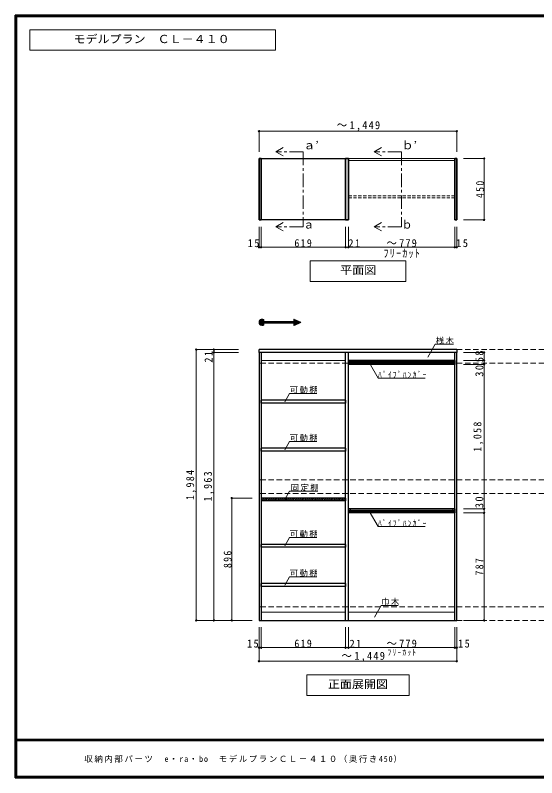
# Model space of a CAD drawing. Units: millimetres, scale not verified. Extents: x -3922 to 3878, y -2932 to 2722.
# Drawn here: x -3922 to -102, y -2864 to 2722 of the extents above; entities that cross this region are included whole.
import ezdxf
from ezdxf.enums import TextEntityAlignment as Align

# ---------------------------------------------------------------- set-up
doc = ezdxf.new("R2010")
doc.units = ezdxf.units.MM
doc.header["$LTSCALE"] = 20
doc.header["$PDMODE"] = 32
doc.header["$PDSIZE"] = 10
for name, pattern in [('CHAIN1', [8, 5, -1, 1, -1]), ('DASHED1', [1.8, 1.2, -0.6]), ('DASHED2', [3, 2, -1])]:
    doc.linetypes.add(name, pattern=pattern)
for name, color, linetype, lineweight in [('0-2', 2, 'Continuous', 35), ('0-3_固定棚', 3, 'Continuous', 25), ('0-4_可動棚', 3, 'Continuous', 25), ('0-6_パイプハンガー', 4, 'Continuous', 9), ('0-7_桟木・巾木', 2, 'Continuous', 35), ('0-A_文字', 7, 'Continuous', 18), ('0-B_寸法', 7, 'Continuous', 9), ('0-C_ハッチ', 4, 'Continuous', 9), ('F-1_枠', 6, 'Continuous', 40)]:
    doc.layers.add(name, color=color, linetype=linetype, lineweight=lineweight)
doc.layers.add('F-A_文字', color=7, linetype='Continuous')
doc.styles.add('ＭＳ ゴシック', font='')
doc.styles.get('ＭＳ ゴシック').set_extended_font_data('MS Gothic')

msp = doc.modelspace()

# ---------------------------------------------------------------- linework, layer by layer
at = {"layer": '0-2'}
for p, q in [((-2136.53, 1672.73), (-2121.53, 1672.73)), ((-2136.53, 1222.73), (-2136.53, 1672.73)), ((-1502.53, 1672.73), (-1481.53, 1672.73)), ((-1502.53, 1222.73), (-1502.53, 1672.73)), ((-1481.53, 1222.73), (-1481.53, 1672.73)), ((-702.53, 1672.73), (-687.53, 1672.73)), ((-702.53, 1222.73), (-702.53, 1672.73)), ((-687.53, 1222.73), (-687.53, 1672.73)), ((-1502.53, 1222.73), (-1481.53, 1222.73)), ((-702.53, 1222.73), (-687.53, 1222.73))]:
    msp.add_line(p, q, dxfattribs=at)
at = {"layer": '0-2', "color": 3, "lineweight": 25}
for p, q in [((-687.53, 272.73), (-2136.53, 272.73)), ((-2136.53, 251.73), (-2136.53, 272.73)), ((-687.53, 251.73), (-2136.53, 251.73)), ((-2136.53, 251.73), (-2136.53, -1711.27)), ((-2121.53, 251.73), (-2121.53, -1711.27)), ((-1502.53, -1711.27), (-1502.53, 251.73)), ((-1481.53, -1711.27), (-1481.53, 251.73)), ((-702.53, -1711.27), (-702.53, 251.73)), ((-687.53, 272.73), (-687.53, 251.73)), ((-687.53, -1711.27), (-687.53, 251.73)), ((-2136.53, -1711.27), (-687.53, -1711.27))]:
    msp.add_line(p, q, dxfattribs=at)
at = {"layer": '0-2'}
msp.add_lwpolyline([(-2136.53, 1222.73), (-2121.53, 1222.73), (-2121.53, 1672.73)], dxfattribs=at)
at = {"layer": '0-3_固定棚'}
for p, q in [((-2121.53, 1672.73), (-1502.53, 1672.73)), ((-1502.53, 1222.73), (-2121.53, 1222.73)), ((-2121.53, -815.27), (-2121.53, -836.27)), ((-1502.53, -815.27), (-2121.53, -815.27)), ((-1502.53, -836.27), (-2121.53, -836.27)), ((-1502.53, -815.27), (-1502.53, -836.27))]:
    msp.add_line(p, q, dxfattribs=at)
at = {"layer": '0-4_可動棚'}
for p, q in [((-2121.53, -119.27), (-2121.53, -98.27)), ((-1502.53, -98.27), (-2121.53, -98.27)), ((-1502.53, -98.27), (-1502.53, -119.27)), ((-1502.53, -119.27), (-2121.53, -119.27)), ((-2121.53, -471.27), (-2121.53, -450.27)), ((-1502.53, -450.27), (-2121.53, -450.27)), ((-1502.53, -471.27), (-2121.53, -471.27)), ((-1502.53, -450.27), (-1502.53, -471.27)), ((-2121.53, -1175.27), (-2121.53, -1154.27)), ((-1502.53, -1154.27), (-2121.53, -1154.27)), ((-1502.53, -1154.27), (-1502.53, -1175.27)), ((-1502.53, -1175.27), (-2121.53, -1175.27)), ((-2121.53, -1463.27), (-2121.53, -1442.27)), ((-1502.53, -1442.27), (-2121.53, -1442.27)), ((-1502.53, -1442.27), (-1502.53, -1463.27)), ((-1502.53, -1463.27), (-2121.53, -1463.27))]:
    msp.add_line(p, q, dxfattribs=at)
at = {"layer": '0-6_パイプハンガー', "linetype": 'DASHED1'}
for p, q in [((-1481.53, 1400.22), (-702.53, 1400.22)), ((-1481.53, 1385.24), (-702.53, 1385.24))]:
    msp.add_line(p, q, dxfattribs=at)
at = {"layer": '0-6_パイプハンガー', "color": 3, "lineweight": 25}
for p, q in [((-702.53, 193.73), (-1481.53, 193.73)), ((-1481.53, 193.73), (-1481.53, 163.73)), ((-702.53, 193.73), (-702.53, 163.73)), ((-702.53, 163.73), (-1481.53, 163.73)), ((-702.53, -894.27), (-1481.53, -894.27)), ((-1481.53, -894.27), (-1481.53, -924.27)), ((-702.53, -924.27), (-1481.53, -924.27)), ((-702.53, -894.27), (-702.53, -924.27))]:
    msp.add_line(p, q, dxfattribs=at)
at = {"layer": '0-6_パイプハンガー'}
for p, q in [((-1481.53, 184.73), (-702.53, 184.73)), ((-1481.53, 180.73), (-702.53, 180.73)), ((-1481.53, 176.73), (-702.53, 176.73)), ((-1481.53, 172.73), (-702.53, 172.73)), ((-1481.53, -903.27), (-702.53, -903.27)), ((-1481.53, -907.27), (-702.53, -907.27)), ((-1481.53, -911.27), (-702.53, -911.27)), ((-1481.53, -915.27), (-702.53, -915.27))]:
    msp.add_line(p, q, dxfattribs=at)
at = {"layer": '0-6_パイプハンガー', "color": 7, "lineweight": 18}
for p, q in [((-1466.53, 193.73), (-1466.53, 163.73)), ((-717.53, 193.73), (-717.53, 163.73)), ((-1466.53, -894.27), (-1466.53, -924.27)), ((-717.53, -894.27), (-717.53, -924.27))]:
    msp.add_line(p, q, dxfattribs=at)
at = {"layer": '0-7_桟木・巾木', "color": 7, "lineweight": 18}
for p, q in [((-1481.53, 1672.73), (-702.53, 1672.73)), ((-1481.53, 1657.73), (-702.53, 1657.73)), ((-1502.53, 191.73), (-2121.53, 191.73)), ((-702.53, 191.73), (-1481.53, 191.73)), ((-2121.53, -1651.27), (-1502.53, -1651.27)), ((-1481.53, -1651.27), (-702.53, -1651.27))]:
    msp.add_line(p, q, dxfattribs=at)
at = {"layer": '0-A_文字'}
for p, q in [((-2012.03, 1722.73), (-1960.07, 1752.73)), ((-1292.03, 1722.73), (-1240.07, 1752.73)), ((-2012.03, 1722.73), (-1960.07, 1692.73)), ((-1292.03, 1722.73), (-1240.07, 1692.73)), ((-2012.03, 1172.73), (-1960.07, 1202.73)), ((-1292.03, 1172.73), (-1240.07, 1202.73)), ((-2012.03, 1172.73), (-1960.07, 1142.73)), ((-1292.03, 1172.73), (-1240.07, 1142.73)), ((-1762.03, 922.73), (-1762.03, 772.73)), ((-1062.03, 922.73), (-1762.03, 922.73)), ((-1062.03, 922.73), (-1062.03, 772.73)), ((-1762.03, 772.73), (-1062.03, 772.73)), ((-2136.53, 472.25), (-2112.57, 496.2)), ((-2136.39, 475.22), (-2115.54, 496.06)), ((-2136.34, 469.61), (-2109.93, 496.02)), ((-2135.91, 467.21), (-2107.53, 495.58)), ((-2135.73, 478.71), (-2119.03, 495.4)), ((-2135.28, 465.01), (-2105.34, 494.96)), ((-2134.48, 462.98), (-2103.3, 494.16)), ((-2133.97, 483.29), (-2123.62, 493.65)), ((-2133.54, 461.09), (-2101.42, 493.22)), ((-2132.46, 459.34), (-2101.12, 490.69)), ((-2131.26, 457.72), (-2101.12, 487.86)), ((-2129.93, 456.22), (-2101.12, 485.03)), ((-2128.48, 454.84), (-2101.12, 482.21)), ((-2126.91, 453.58), (-2101.12, 479.38)), ((-2125.22, 452.44), (-2099.17, 478.49)), ((-2123.4, 451.44), (-2096.34, 478.49)), ((-2121.43, 450.57), (-2093.51, 478.49)), ((-2119.31, 449.87), (-2090.68, 478.49)), ((-2117.01, 449.34), (-2101.12, 465.23)), ((-2114.48, 449.04), (-2101.12, 462.41)), ((-2111.67, 449.02), (-2101.12, 459.58)), ((-2108.45, 449.41), (-2101.12, 456.75)), ((-2104.5, 450.54), (-2101.12, 453.92)), ((-2101.12, 466.7), (-2101.12, 452.15)), ((-2101.12, 466.7), (-1880.63, 466.7)), ((-2099.65, 466.7), (-2087.86, 478.49)), ((-2096.82, 466.7), (-2085.03, 478.49)), ((-2093.99, 466.7), (-2082.2, 478.49)), ((-2091.17, 466.7), (-2079.37, 478.49)), ((-2088.34, 466.7), (-2076.54, 478.49)), ((-2085.51, 466.7), (-2073.71, 478.49)), ((-2082.68, 466.7), (-2070.89, 478.49)), ((-2079.85, 466.7), (-2068.06, 478.49)), ((-2077.02, 466.7), (-2065.23, 478.49)), ((-2074.19, 466.7), (-2062.4, 478.49)), ((-2071.37, 466.7), (-2059.57, 478.49)), ((-2068.54, 466.7), (-2056.74, 478.49)), ((-2065.71, 466.7), (-2053.92, 478.49)), ((-2062.88, 466.7), (-2051.09, 478.49)), ((-2060.05, 466.7), (-2048.26, 478.49)), ((-2057.22, 466.7), (-2045.43, 478.49)), ((-2054.4, 466.7), (-2042.6, 478.49)), ((-2051.57, 466.7), (-2039.77, 478.49)), ((-2048.74, 466.7), (-2036.94, 478.49)), ((-2045.91, 466.7), (-2034.12, 478.49)), ((-2043.08, 466.7), (-2031.29, 478.49)), ((-2040.25, 466.7), (-2028.46, 478.49)), ((-2037.42, 466.7), (-2025.63, 478.49)), ((-2034.6, 466.7), (-2022.8, 478.49)), ((-2031.77, 466.7), (-2019.97, 478.49)), ((-2028.94, 466.7), (-2017.15, 478.49)), ((-2026.11, 466.7), (-2014.32, 478.49)), ((-2023.28, 466.7), (-2011.49, 478.49)), ((-2020.45, 466.7), (-2008.66, 478.49)), ((-2017.63, 466.7), (-2005.83, 478.49)), ((-2014.8, 466.7), (-2003, 478.49)), ((-2011.97, 466.7), (-2000.18, 478.49)), ((-2009.14, 466.7), (-1997.35, 478.49)), ((-2006.31, 466.7), (-1994.52, 478.49)), ((-2003.48, 466.7), (-1991.69, 478.49)), ((-2000.66, 466.7), (-1988.86, 478.49)), ((-1997.83, 466.7), (-1986.03, 478.49)), ((-1995, 466.7), (-1983.2, 478.49)), ((-1992.17, 466.7), (-1980.38, 478.49)), ((-1989.34, 466.7), (-1977.55, 478.49)), ((-1986.51, 466.7), (-1974.72, 478.49)), ((-1983.68, 466.7), (-1971.89, 478.49)), ((-1980.86, 466.7), (-1969.06, 478.49)), ((-1978.03, 466.7), (-1966.23, 478.49)), ((-1975.2, 466.7), (-1963.41, 478.49)), ((-1972.37, 466.7), (-1960.58, 478.49)), ((-1969.54, 466.7), (-1957.75, 478.49)), ((-1966.71, 466.7), (-1954.92, 478.49)), ((-1963.89, 466.7), (-1952.09, 478.49)), ((-1961.06, 466.7), (-1949.26, 478.49)), ((-1958.23, 466.7), (-1946.44, 478.49)), ((-1955.4, 466.7), (-1943.61, 478.49)), ((-1952.57, 466.7), (-1940.78, 478.49)), ((-1949.74, 466.7), (-1937.95, 478.49)), ((-1946.92, 466.7), (-1935.12, 478.49)), ((-1944.09, 466.7), (-1932.29, 478.49)), ((-1941.26, 466.7), (-1929.46, 478.49)), ((-1938.43, 466.7), (-1926.64, 478.49)), ((-1935.6, 466.7), (-1923.81, 478.49)), ((-1932.77, 466.7), (-1920.98, 478.49)), ((-1929.94, 466.7), (-1918.15, 478.49)), ((-1927.12, 466.7), (-1915.32, 478.49)), ((-1924.29, 466.7), (-1912.49, 478.49)), ((-1921.46, 466.7), (-1909.67, 478.49)), ((-1918.63, 466.7), (-1906.84, 478.49)), ((-1915.8, 466.7), (-1904.01, 478.49)), ((-1912.97, 466.7), (-1901.18, 478.49)), ((-1910.15, 466.7), (-1898.35, 478.49)), ((-1907.32, 466.7), (-1895.52, 478.49)), ((-1904.49, 466.7), (-1892.7, 478.49)), ((-1901.66, 466.7), (-1889.87, 478.49)), ((-1898.83, 466.7), (-1887.04, 478.49)), ((-1896, 466.7), (-1884.21, 478.49)), ((-1893.18, 466.7), (-1881.38, 478.49)), ((-1890.35, 466.7), (-1867.12, 489.93)), ((-1887.52, 466.7), (-1865.19, 489.03)), ((-1884.69, 466.7), (-1863.25, 488.13)), ((-1881.86, 466.7), (-1861.32, 487.24)), ((-1880.63, 496.21), (-1829.81, 472.6)), ((-1880.63, 478.49), (-1880.63, 496.21)), ((-1880.63, 493.39), (-1878.7, 495.31)), ((-1880.63, 490.56), (-1876.77, 494.42)), ((-1880.63, 487.73), (-1874.84, 493.52)), ((-1880.63, 484.9), (-1872.91, 492.62)), ((-1880.63, 482.07), (-1870.98, 491.72)), ((-1880.63, 479.25), (-1869.05, 490.83)), ((-1880.63, 465.1), (-1859.39, 486.34)), ((-1880.63, 462.27), (-1857.46, 485.44)), ((-1880.63, 459.45), (-1855.53, 484.55)), ((-1880.63, 456.62), (-1853.6, 483.65)), ((-1880.63, 453.79), (-1851.67, 482.75)), ((-1880.63, 450.96), (-1849.74, 481.85)), ((-1880.63, 448.99), (-1829.81, 472.6)), ((-1880.63, 466.7), (-1880.63, 448.99)), ((-1879.04, 449.73), (-1847.81, 480.96)), ((-1873.75, 452.18), (-1845.87, 480.06)), ((-1868.47, 454.64), (-1843.94, 479.16)), ((-1863.19, 457.09), (-1842.01, 478.27)), ((-1857.9, 459.54), (-1840.08, 477.37)), ((-1852.62, 462), (-1838.15, 476.47)), ((-1847.34, 464.45), (-1836.22, 475.57)), ((-1842.06, 466.91), (-1834.29, 474.68)), ((-1836.77, 469.36), (-1832.36, 473.78)), ((-1831.49, 471.82), (-1830.42, 472.88)), ((-900.94, 216.5), (-846.12, 311.47)), ((-711.53, 311.47), (-846.12, 311.47)), ((-1330.49, 177.98), (-1264.53, 63.73)), ((-919.53, 63.73), (-1264.53, 63.73)), ((-1947.05, -109.79), (-1912.03, -49.14)), ((-1712.03, -49.14), (-1912.03, -49.14)), ((-1947.05, -461.79), (-1912.03, -401.14)), ((-1712.03, -401.14), (-1912.03, -401.14)), ((-1947.05, -826.33), (-1912.03, -765.68)), ((-1704.85, -765.68), (-1912.03, -765.68)), ((-1330.49, -910.02), (-1264.53, -1024.27)), ((-919.53, -1024.27), (-1264.53, -1024.27)), ((-1947.05, -1165.79), (-1912.03, -1105.14)), ((-1712.03, -1105.14), (-1912.03, -1105.14)), ((-1947.05, -1453.79), (-1912.03, -1393.14)), ((-1712.03, -1393.14), (-1912.03, -1393.14)), ((-1787.03, -2111.27), (-1787.03, -2261.27)), ((-1037.03, -2111.27), (-1787.03, -2111.27)), ((-1037.03, -2111.27), (-1037.03, -2261.27)), ((-1787.03, -2261.27), (-1037.03, -2261.27))]:
    msp.add_line(p, q, dxfattribs=at)
at = {"layer": '0-A_文字', "linetype": 'CHAIN1'}
for p, q in [((-1812.03, 1722.73), (-2012.03, 1722.73)), ((-1092.03, 1722.73), (-1292.03, 1722.73))]:
    msp.add_line(p, q, dxfattribs=at)
at = {"layer": '0-A_文字'}
msp.add_lwpolyline([(-3815.36, 2465.63), (-2015.36, 2465.63), (-2015.36, 2615.63), (-3815.36, 2615.63)], close=True, dxfattribs=at)
at = {"layer": '0-A_文字', "linetype": 'CHAIN1'}
for points in [[(-1812.03, 1722.73), (-1812.03, 1172.73), (-2012.03, 1172.73)], [(-1092.03, 1722.73), (-1092.03, 1172.73), (-1292.03, 1172.73)]]:
    msp.add_lwpolyline(points, dxfattribs=at)
at = {"layer": '0-A_文字'}
for points in [[(-2101.12, 493.04), (-2101.12, 478.49), (-1880.63, 478.49)], [(-1291.02, -1686.83), (-1242.27, -1602.39), (-1116.24, -1602.39)]]:
    msp.add_lwpolyline(points, dxfattribs=at)
msp.add_arc((-2112.92, 472.6), 23.61, 60, 300, dxfattribs=at)
at = {"layer": '0-B_寸法', "color": 4}
for p, q in [((-2136.53, 1872.73), (-687.53, 1872.73)), ((-2136.53, 1872.73), (-2136.53, 1722.73)), ((-687.53, 1872.73), (-687.53, 1722.73)), ((-487.53, 1672.73), (-637.53, 1672.73)), ((-487.53, 1672.73), (-487.53, 1222.73)), ((-487.53, 1222.73), (-637.53, 1222.73)), ((-2136.53, 1022.73), (-2136.53, 1172.73)), ((-2121.53, 1022.73), (-2121.53, 1172.73)), ((-1502.53, 1022.73), (-1502.53, 1172.73)), ((-1481.53, 1022.73), (-1481.53, 1172.73)), ((-702.53, 1022.73), (-702.53, 1172.73)), ((-687.53, 1022.73), (-687.53, 1172.73)), ((-2136.53, 1022.73), (-2121.53, 1022.73)), ((-2121.53, 1022.73), (-1502.53, 1022.73)), ((-1502.53, 1022.73), (-1481.53, 1022.73)), ((-1481.53, 1022.73), (-702.53, 1022.73)), ((-702.53, 1022.73), (-687.53, 1022.73)), ((-2596.53, 272.73), (-2466.53, 272.73)), ((-2596.53, 272.73), (-2596.53, -1711.27)), ((-2466.53, 272.73), (-2286.53, 272.73)), ((-2466.53, 272.73), (-2466.53, 251.73)), ((-2466.53, 251.73), (-2466.53, -1711.27)), ((-2466.53, 251.73), (-2286.53, 251.73)), ((-487.53, 251.73), (-637.53, 251.73)), ((-487.53, 251.73), (-487.53, 193.73)), ((-487.53, 193.73), (-637.53, 193.73)), ((-487.53, 193.73), (-487.53, 163.73)), ((-487.53, 163.73), (-637.53, 163.73)), ((-487.53, 163.73), (-487.53, -1711.27)), ((-487.53, -894.27), (-637.53, -894.27)), ((-487.53, -924.27), (-637.53, -924.27)), ((-2596.53, -1711.27), (-2466.53, -1711.27)), ((-2466.53, -1711.27), (-2186.53, -1711.27)), ((-487.53, -1711.27), (-637.53, -1711.27)), ((-1481.53, -1911.27), (-1481.53, -1761.27)), ((-702.53, -1911.27), (-702.53, -1761.27)), ((-687.53, -1911.27), (-687.53, -1761.27)), ((-2136.53, -2011.27), (-2136.53, -1911.27)), ((-702.53, -1911.27), (-1481.53, -1911.27)), ((-687.53, -1911.27), (-702.53, -1911.27)), ((-687.53, -2011.27), (-687.53, -1911.27)), ((-2136.53, -2011.27), (-687.53, -2011.27))]:
    msp.add_line(p, q, dxfattribs=at)
at = {"layer": '0-B_寸法', "color": 4, "linetype": 'DASHED2'}
for p, q in [((2352.47, 272.73), (-2136.53, 272.73)), ((2352.47, 172.73), (-2136.53, 172.73)), ((2352.47, -681.27), (-2136.53, -681.27)), ((2352.47, -781.27), (-2136.53, -781.27)), ((2352.47, -1611.27), (-2136.53, -1611.27)), ((2352.47, -1711.27), (-2136.53, -1711.27))]:
    msp.add_line(p, q, dxfattribs=at)
at = {"layer": '0-B_寸法', "color": 4}
for points in [[(-2336.53, -1711.27), (-2336.53, -815.27), (-2186.53, -815.27)], [(-2121.53, -1911.27), (-2136.53, -1911.27), (-2136.53, -1761.27)], [(-1502.53, -1911.27), (-2121.53, -1911.27), (-2121.53, -1761.27)], [(-1481.53, -1911.27), (-1502.53, -1911.27), (-1502.53, -1761.27)]]:
    msp.add_lwpolyline(points, dxfattribs=at)
at = {"layer": '0-B_寸法'}
for p in [(-2136.53, 1872.73), (-687.53, 1872.73), (-487.53, 1672.73), (-487.53, 1222.73), (-2136.53, 1022.73), (-2121.53, 1022.73), (-1502.53, 1022.73), (-1481.53, 1022.73), (-702.53, 1022.73), (-687.53, 1022.73), (-2596.53, 272.73), (-2466.53, 272.73), (-2466.53, 251.73), (-487.53, 251.73), (-487.53, 193.73), (-487.53, 163.73), (-2336.53, -815.27), (-487.53, -894.27), (-487.53, -924.27), (-2596.53, -1711.27), (-2466.53, -1711.27), (-2336.53, -1711.27), (-487.53, -1711.27), (-2136.53, -1911.27), (-2121.53, -1911.27), (-1502.53, -1911.27), (-1481.53, -1911.27), (-702.53, -1911.27), (-687.53, -1911.27), (-2136.53, -2011.27), (-687.53, -2011.27)]:
    msp.add_point(p, dxfattribs=at)
at = {"layer": '0-C_ハッチ'}
for p, q in [((-2121.53, -823.46), (-2113.34, -815.27)), ((-2120.19, -836.27), (-2099.19, -815.27)), ((-2106.05, -836.27), (-2085.05, -815.27)), ((-2091.91, -836.27), (-2070.91, -815.27)), ((-2077.77, -836.27), (-2056.77, -815.27)), ((-2063.63, -836.27), (-2042.63, -815.27)), ((-2049.48, -836.27), (-2028.48, -815.27)), ((-2035.34, -836.27), (-2014.34, -815.27)), ((-2021.2, -836.27), (-2000.2, -815.27)), ((-2007.06, -836.27), (-1986.06, -815.27)), ((-1992.91, -836.27), (-1971.91, -815.27)), ((-1978.77, -836.27), (-1957.77, -815.27)), ((-1964.63, -836.27), (-1943.63, -815.27)), ((-1950.49, -836.27), (-1929.49, -815.27)), ((-1936.35, -836.27), (-1915.35, -815.27)), ((-1922.2, -836.27), (-1901.2, -815.27)), ((-1908.06, -836.27), (-1887.06, -815.27)), ((-1893.92, -836.27), (-1872.92, -815.27)), ((-1879.78, -836.27), (-1858.78, -815.27)), ((-1865.64, -836.27), (-1844.64, -815.27)), ((-1851.49, -836.27), (-1830.49, -815.27)), ((-1837.35, -836.27), (-1816.35, -815.27)), ((-1823.21, -836.27), (-1802.21, -815.27)), ((-1809.07, -836.27), (-1788.07, -815.27)), ((-1794.92, -836.27), (-1773.92, -815.27)), ((-1780.78, -836.27), (-1759.78, -815.27)), ((-1766.64, -836.27), (-1745.64, -815.27)), ((-1752.5, -836.27), (-1731.5, -815.27)), ((-1738.36, -836.27), (-1717.36, -815.27)), ((-1724.21, -836.27), (-1703.21, -815.27)), ((-1710.07, -836.27), (-1689.07, -815.27)), ((-1695.93, -836.27), (-1674.93, -815.27)), ((-1681.79, -836.27), (-1660.79, -815.27)), ((-1667.65, -836.27), (-1646.65, -815.27)), ((-1653.5, -836.27), (-1632.5, -815.27)), ((-1639.36, -836.27), (-1618.36, -815.27)), ((-1625.22, -836.27), (-1604.22, -815.27)), ((-1611.08, -836.27), (-1590.08, -815.27)), ((-1596.93, -836.27), (-1575.93, -815.27)), ((-1582.79, -836.27), (-1561.79, -815.27)), ((-1568.65, -836.27), (-1547.65, -815.27)), ((-1554.51, -836.27), (-1533.51, -815.27)), ((-1540.37, -836.27), (-1519.37, -815.27)), ((-1526.22, -836.27), (-1505.22, -815.27)), ((-1512.08, -836.27), (-1502.53, -826.72))]:
    msp.add_line(p, q, dxfattribs=at)
at = {"layer": 'F-1_枠'}
for p, q in [((-3922.03, 2722.29), (-3922.03, -2864.37)), ((-3922.03, 2722.29), (3877.97, 2722.29)), ((-3922.03, 2718.96), (3877.97, 2718.96)), ((-3922.03, 2715.63), (3877.97, 2715.63)), ((-3918.7, 2722.29), (-3918.7, -2864.37)), ((-3915.36, 2722.29), (-3915.36, -2864.37)), ((3877.97, -2587.71), (-3922.03, -2587.71)), ((3877.97, -2591.04), (-3922.03, -2591.04)), ((3877.97, -2857.71), (-3922.03, -2857.71)), ((3877.97, -2861.04), (-3922.03, -2861.04)), ((3877.97, -2864.37), (-3922.03, -2864.37))]:
    msp.add_line(p, q, dxfattribs=at)

# ---------------------------------------------------------------- texts
at = {"layer": '0-A_文字', "style": 'ＭＳ ゴシック', "width": 1.1}
for s, p in [('モデルプラン\u3000ＣＬ－４１０', (-3495.36, 2500.63)), ('ａ’', (-1812.03, 1722.73)), ('ｂ’', (-1092.03, 1722.73)), ('平面図', (-1542.03, 807.73)), ('正面展開図', (-1632.03, -2226.27))]:
    msp.add_text(s, height=58.65, dxfattribs=at).set_placement(p, align=Align.BOTTOM_LEFT)
at = {"layer": '0-A_文字', "style": 'ＭＳ ゴシック'}
for s, p in [('ａ', (-1812.03, 1141.54)), ('ｂ', (-1092.03, 1141.54))]:
    msp.add_text(s, height=58.65, dxfattribs=at).set_placement(p, align=Align.BOTTOM_LEFT)
at = {"layer": '0-A_文字', "char_height": 43.99, "attachment_point": 7, "style": 'ＭＳ ゴシック'}
for s, insert in [('\\T1.17;桟木', (-841.53, 311.47)), ('\\T1.39;\\W0.85;ﾊﾟｲﾌﾟﾊﾝｶﾞｰ', (-1264.53, 63.73)), ('\\T1.17;可動棚', (-1912.03, -49.14)), ('\\T1.17;可動棚', (-1912.03, -401.14)), ('\\T1.17;固定棚', (-1904.85, -765.68)), ('\\T1.39;\\W0.85;ﾊﾟｲﾌﾟﾊﾝｶﾞｰ', (-1264.53, -1024.27)), ('\\T1.17;可動棚', (-1912.03, -1105.14)), ('\\T1.17;可動棚', (-1912.03, -1393.14)), ('\\T1.17;巾木', (-1242.27, -1602.39)), ('\\T1.39;\\W0.85;ﾌﾘｰｶｯﾄ', (-1194.53, -1971.27))]:
    msp.add_mtext(s, dxfattribs=dict(at, insert=insert))
at = {"layer": '0-B_寸法', "char_height": 58.65, "attachment_point": 7, "style": 'ＭＳ ゴシック'}
for s, insert in [('\\T1.23;\\W0.95;～1,449', (-1567.03, 1872.73)), ('\\T1.27;\\W0.95;15', (-2219.22, 1022.73)), ('\\T1.27;\\W0.9;619', (-1877.03, 1022.73)), ('\\T1.27;\\W0.95;21', (-1482.27, 1022.73)), ('\\T1.21;\\W0.95;～779', (-1202.03, 1022.73)), ('\\T1.27;\\W0.95;15', (-691.96, 1022.73)), ('\\T1.28;\\W0.9;ﾌﾘｰｶｯﾄ', (-1224.53, 943.86)), ('\\T1.27;\\W0.95;15', (-2224.82, -1911.27)), ('\\T1.27;\\W0.9;619', (-1877.03, -1911.27)), ('\\T1.27;\\W0.95;21', (-1473.17, -1911.27)), ('\\T1.21;\\W0.95;～779', (-1202.03, -1911.27)), ('\\T1.27;\\W0.95;15', (-678.62, -1911.27)), ('\\T1.23;\\W0.95;～1,449', (-1532.03, -2015.36))]:
    msp.add_mtext(s, dxfattribs=dict(at, insert=insert))
at = {"layer": '0-B_寸法', "char_height": 58.65, "attachment_point": 7, "rotation": 90, "style": 'ＭＳ ゴシック'}
for s, insert in [('\\T1.27;\\W0.9;450', (-487.53, 1382.73)), ('\\T1.27;\\W0.95;21', (-2476.92, 176.73)), ('\\T1.27;\\W0.95;58', (-492.58, 180.23)), ('\\T1.27;\\W0.95;30', (-492.58, 73.91)), ('\\T1.28;\\W0.9;1,058', (-492.58, -475.27)), ('\\T1.28;\\W0.9;1,984', (-2596.92, -829.27)), ('\\T1.28;\\W0.9;1,963', (-2466.92, -839.77)), ('\\T1.27;\\W0.95;30', (-492.58, -889.04)), ('\\T1.27;\\W0.9;896', (-2336.53, -1328.27)), ('\\T1.27;\\W0.9;787', (-492.58, -1382.77))]:
    msp.add_mtext(s, dxfattribs=dict(at, insert=insert))
at = {"layer": 'F-A_文字', "insert": (-3415.36, -2754.37), "char_height": 43.99, "attachment_point": 7, "style": 'ＭＳ ゴシック'}
msp.add_mtext('\\T1.19;収納内部パーツ\u3000e・ra・bo\u3000モデルプランＣＬ－４１０（奥行き450）', dxfattribs=at)

doc.saveas('drawing.dxf')
